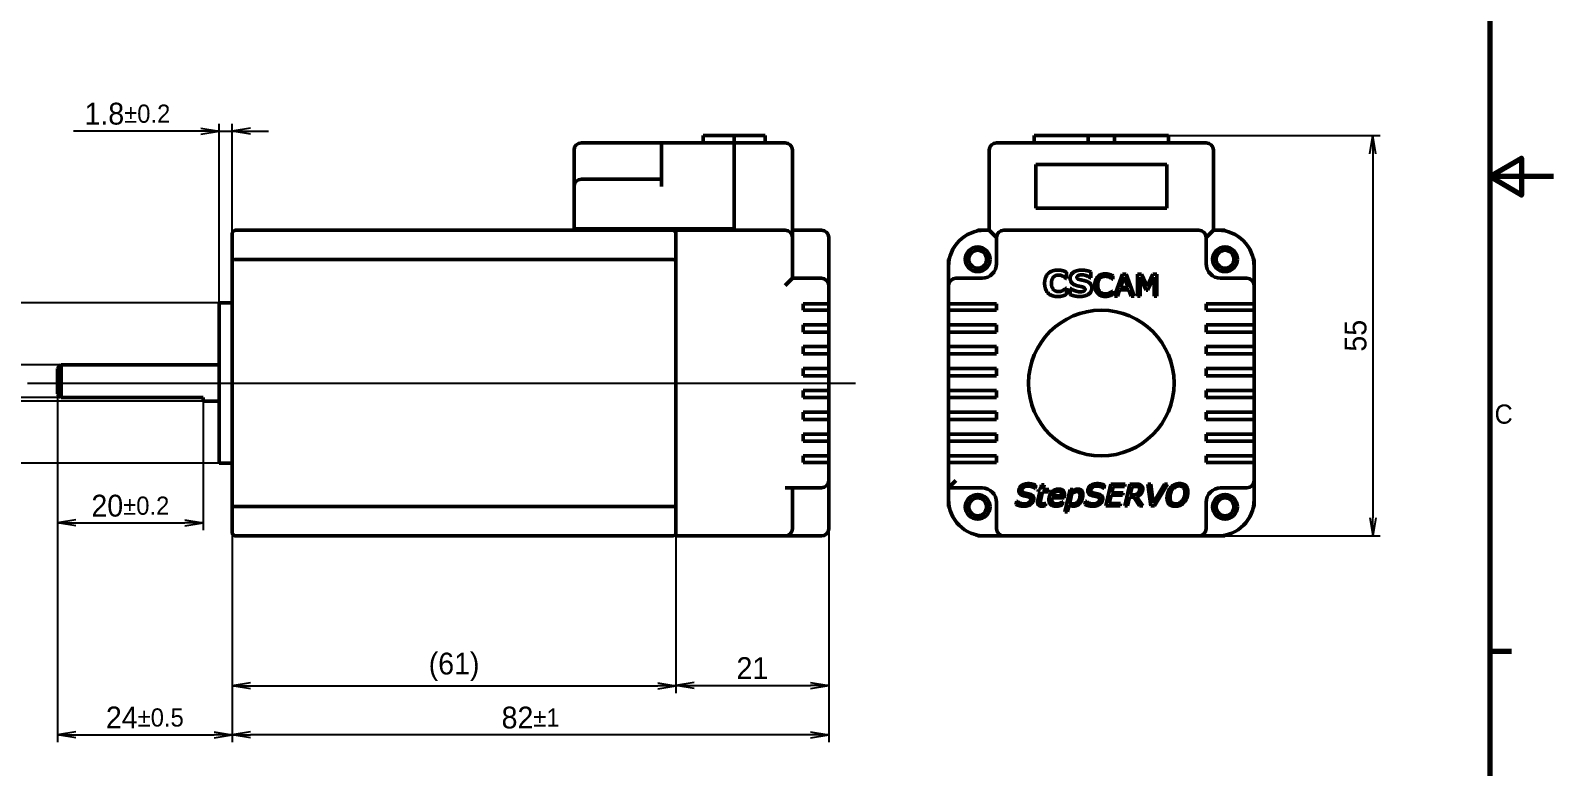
# Model space of a CAD drawing. Header units: millimetres. Extents: x -463 to 492, y -65 to 271.
# Drawn here: x -303.4 to -94, y 59.5 to 160.6 of the extents above; entities that cross this region are included whole.
import ezdxf

# ---------------------------------------------------------------- set-up
doc = ezdxf.new("R2010")
doc.units = ezdxf.units.MM
for name, color, linetype, lineweight in [('경계(ISO)', 7, 'Continuous', 70), ('외형선(ISO)', 7, 'Continuous', 50), ('중심선(ISO)', 7, 'Continuous', 25)]:
    doc.layers.add(name, color=color, linetype=linetype, lineweight=lineweight)
doc.layers.add('치수(ISO)', color=1, linetype='Continuous', lineweight=25, true_color=0xff0000)
doc.styles.add('레이블 문자 (JIS)', font='')
doc.styles.get('레이블 문자 (JIS)').set_extended_font_data('Gulim')
doc.dimstyles.new('복사 대상기본값 (JIS)', dxfattribs={"dimtxt": 3, "dimasz": 2.5, "dimexe": 1, "dimexo": 0, "dimgap": 0.8, "dimtad": 1, "dimdsep": 46, "dimtxsty": '레이블 문자 (JIS)', "dimblk": 'OPEN', "dimcen": 0.09, "dimdle": 10, "dimclrd": 256, "dimclre": 256, "dimclrt": 256, "dimadec": 0, "dimazin": 2, "dimtfac": 0.833333, "dimtmove": 0, "dimatfit": 3, "dimldrblk": 'OPEN', "dimfxl": 1, "dimtolj": 1, "dimtzin": 0, "dimlwd": -1, "dimlwe": -1, "dimarcsym": 0})

# ---------------------------------------------------------------- blocks, each defined once
blk = doc.blocks.new('_Open')
at = {"color": 0, "linetype": 'ByBlock', "lineweight": -2}
for p, q in [((-1, 0.167), (0, 0)), ((-1, -0.167), (0, 0)), ((0, 0), (-1, 0))]:
    blk.add_line(p, q, dxfattribs=at)
blk = doc.blocks.new('*D15')
at = {"layer": 'Defpoints', "color": 0}
for p in [(-299.15, 114.71), (-305.3, 110.21), (-299.15, 110.21)]:
    blk.add_point(p, dxfattribs=at)
at = {"layer": '치수(ISO)', "color": 0}
for p, q in [((-305.3, 117.21), (-305.3, 139.92)), ((-299.15, 114.71), (-306.3, 114.71)), ((-305.3, 114.71), (-305.3, 110.21)), ((-299.15, 110.21), (-306.3, 110.21)), ((-305.3, 107.71), (-305.3, 105.21))]:
    blk.add_line(p, q, dxfattribs=at)
at = {"layer": '치수(ISO)', "color": 0, "linetype": 'ByBlock', "xscale": 2.5, "yscale": 2.5, "zscale": 2.5}
for p, rotation in [((-305.3, 114.71), 270), ((-305.3, 110.21), 90)]:
    blk.add_blockref('_Open', p, dxfattribs=dict(at, rotation=rotation))
at = {"layer": '치수(ISO)', "color": 0, "insert": (-312.14, 132.81), "char_height": 3, "attachment_point": 2, "rotation": 90, "style": '레이블 문자 (JIS)'}
blk.add_mtext('\\A1;4.5{\\H2.500000;\\S 0.0^ -0.1;}', dxfattribs=at)
blk = doc.blocks.new('*D16')
at = {"layer": 'Defpoints', "color": 0}
for p in [(-314.33, 114.71), (-299.15, 114.71), (-279.65, 109.71)]:
    blk.add_point(p, dxfattribs=at)
at = {"layer": '치수(ISO)', "color": 0}
for p, q in [((-314.33, 117.21), (-314.33, 139.76)), ((-299.15, 114.71), (-315.33, 114.71)), ((-314.33, 109.71), (-314.33, 114.71)), ((-279.65, 109.71), (-315.33, 109.71)), ((-314.33, 107.21), (-314.33, 104.71))]:
    blk.add_line(p, q, dxfattribs=at)
at = {"layer": '치수(ISO)', "color": 0, "linetype": 'ByBlock', "xscale": 2.5, "yscale": 2.5, "zscale": 2.5}
for p, rotation in [((-314.33, 114.71), 270), ((-314.33, 109.71), 90)]:
    blk.add_blockref('_Open', p, dxfattribs=dict(at, rotation=rotation))
at = {"layer": '치수(ISO)', "color": 0, "insert": (-321.17, 132.58), "char_height": 3, "attachment_point": 2, "rotation": 90, "style": '레이블 문자 (JIS)'}
blk.add_mtext('\\A1;5{\\H2.500000;\\S 0.000^ -0.012;}', dxfattribs=at)
blk = doc.blocks.new('*D17')
at = {"layer": 'Defpoints', "color": 0}
for p in [(-277.45, 123.21), (-323.13, 101.21), (-277.45, 101.21)]:
    blk.add_point(p, dxfattribs=at)
at = {"layer": '치수(ISO)', "color": 0}
for p, q in [((-277.45, 123.21), (-324.13, 123.21)), ((-323.13, 120.71), (-323.13, 103.71)), ((-277.45, 101.21), (-324.13, 101.21))]:
    blk.add_line(p, q, dxfattribs=at)
at = {"layer": '치수(ISO)', "color": 0, "linetype": 'ByBlock', "xscale": 2.5, "yscale": 2.5, "zscale": 2.5}
for p, rotation in [((-323.13, 123.21), 90), ((-323.13, 101.21), 270)]:
    blk.add_blockref('_Open', p, dxfattribs=dict(at, rotation=rotation))
at = {"layer": '치수(ISO)', "color": 0, "insert": (-330.67, 112.48), "char_height": 3, "attachment_point": 2, "rotation": 90, "style": '레이블 문자 (JIS)'}
blk.add_mtext('\\A1;{\\fAIGDT|b0|i0;\\ln}\\fGulim|b0|i0;22{\\H2.500000;\\S 0.00^ -0.05;}', dxfattribs=at)
blk = doc.blocks.new('*D18')
at = {"layer": 'Defpoints', "color": 0}
for p in [(-299.65, 110.71), (-279.65, 109.71), (-279.65, 93)]:
    blk.add_point(p, dxfattribs=at)
at = {"layer": '치수(ISO)', "color": 0}
for p, q in [((-299.65, 110.71), (-299.65, 92)), ((-279.65, 109.71), (-279.65, 92)), ((-297.15, 93), (-282.15, 93))]:
    blk.add_line(p, q, dxfattribs=at)
at = {"layer": '치수(ISO)', "color": 0, "linetype": 'ByBlock', "xscale": 2.5, "yscale": 2.5, "zscale": 2.5, "rotation": 180}
blk.add_blockref('_Open', (-299.65, 93), dxfattribs=at)
at = {"layer": '치수(ISO)', "color": 0, "linetype": 'ByBlock', "xscale": 2.5, "yscale": 2.5, "zscale": 2.5}
blk.add_blockref('_Open', (-279.65, 93), dxfattribs=at)
at = {"layer": '치수(ISO)', "color": 0, "insert": (-289.65, 96.87), "char_height": 3, "attachment_point": 2, "style": '레이블 문자 (JIS)'}
blk.add_mtext('\\A1;20{\\H2.500000;%%p0.2}', dxfattribs=at)
blk = doc.blocks.new('*D19')
at = {"layer": 'Defpoints', "color": 0}
for p in [(-275.65, 146.82), (-275.65, 132.71), (-277.45, 123.21)]:
    blk.add_point(p, dxfattribs=at)
at = {"layer": '치수(ISO)', "color": 0}
for p, q in [((-279.95, 146.82), (-297.45, 146.82)), ((-277.45, 123.21), (-277.45, 147.82)), ((-277.45, 146.82), (-275.65, 146.82)), ((-275.65, 132.71), (-275.65, 147.82)), ((-273.15, 146.82), (-270.65, 146.82))]:
    blk.add_line(p, q, dxfattribs=at)
at = {"layer": '치수(ISO)', "color": 0, "linetype": 'ByBlock', "xscale": 2.5, "yscale": 2.5, "zscale": 2.5}
blk.add_blockref('_Open', (-277.45, 146.82), dxfattribs=at)
at = {"layer": '치수(ISO)', "color": 0, "linetype": 'ByBlock', "xscale": 2.5, "yscale": 2.5, "zscale": 2.5, "rotation": 180}
blk.add_blockref('_Open', (-275.65, 146.82), dxfattribs=at)
at = {"layer": '치수(ISO)', "color": 0, "insert": (-290.06, 150.71), "char_height": 3, "attachment_point": 2, "style": '레이블 문자 (JIS)'}
blk.add_mtext('\\A1;1.8{\\H2.500000;%%p0.2}', dxfattribs=at)
blk = doc.blocks.new('*D20')
at = {"layer": 'Defpoints', "color": 0}
for p in [(-299.65, 110.71), (-275.65, 91.71), (-275.65, 63.9)]:
    blk.add_point(p, dxfattribs=at)
at = {"layer": '치수(ISO)', "color": 0}
for p, q in [((-299.65, 110.71), (-299.65, 62.9)), ((-275.65, 91.71), (-275.65, 62.9)), ((-297.15, 63.9), (-278.15, 63.9))]:
    blk.add_line(p, q, dxfattribs=at)
at = {"layer": '치수(ISO)', "color": 0, "linetype": 'ByBlock', "xscale": 2.5, "yscale": 2.5, "zscale": 2.5, "rotation": 180}
blk.add_blockref('_Open', (-299.65, 63.9), dxfattribs=at)
at = {"layer": '치수(ISO)', "color": 0, "linetype": 'ByBlock', "xscale": 2.5, "yscale": 2.5, "zscale": 2.5}
blk.add_blockref('_Open', (-275.65, 63.9), dxfattribs=at)
at = {"layer": '치수(ISO)', "color": 0, "insert": (-287.66, 67.78), "char_height": 3, "attachment_point": 2, "style": '레이블 문자 (JIS)'}
blk.add_mtext('\\A1;24{\\H2.500000;%%p0.5}', dxfattribs=at)
blk = doc.blocks.new('*D21')
at = {"layer": 'Defpoints', "color": 0}
for p in [(-193.65, 92.21), (-275.65, 91.71), (-275.65, 63.9)]:
    blk.add_point(p, dxfattribs=at)
at = {"layer": '치수(ISO)', "color": 0}
for p, q in [((-193.65, 92.21), (-193.65, 62.9)), ((-275.65, 91.71), (-275.65, 62.9)), ((-196.15, 63.9), (-273.15, 63.9))]:
    blk.add_line(p, q, dxfattribs=at)
at = {"layer": '치수(ISO)', "color": 0, "linetype": 'ByBlock', "xscale": 2.5, "yscale": 2.5, "zscale": 2.5}
for p, rotation in [((-275.65, 63.9), 180), ((-193.65, 63.9), 360)]:
    blk.add_blockref('_Open', p, dxfattribs=dict(at, rotation=rotation))
at = {"layer": '치수(ISO)', "color": 0, "insert": (-234.63, 67.77), "char_height": 3, "attachment_point": 2, "style": '레이블 문자 (JIS)'}
blk.add_mtext('\\A1;82{\\H2.500000;%%p1}', dxfattribs=at)
blk = doc.blocks.new('*D22')
at = {"layer": 'Defpoints', "color": 0}
for p in [(-146.93, 146.21), (-139.21, 91.21), (-118.87, 91.21)]:
    blk.add_point(p, dxfattribs=at)
at = {"layer": '치수(ISO)', "color": 0}
for p, q in [((-146.93, 146.21), (-117.87, 146.21)), ((-118.87, 143.71), (-118.87, 93.71)), ((-139.21, 91.21), (-117.87, 91.21))]:
    blk.add_line(p, q, dxfattribs=at)
at = {"layer": '치수(ISO)', "color": 0, "linetype": 'ByBlock', "xscale": 2.5, "yscale": 2.5, "zscale": 2.5}
for p, rotation in [((-118.87, 146.21), 90), ((-118.87, 91.21), 270)]:
    blk.add_blockref('_Open', p, dxfattribs=dict(at, rotation=rotation))
at = {"layer": '치수(ISO)', "color": 0, "insert": (-122.74, 118.71), "char_height": 3, "attachment_point": 2, "rotation": 90, "style": '레이블 문자 (JIS)'}
blk.add_mtext('\\A1;55', dxfattribs=at)
blk = doc.blocks.new('*D23')
at = {"layer": 'Defpoints', "color": 0}
for p in [(-275.65, 91.71), (-214.65, 91.21), (-214.65, 70.61)]:
    blk.add_point(p, dxfattribs=at)
at = {"layer": '치수(ISO)', "color": 0}
for p, q in [((-275.65, 91.71), (-275.65, 69.61)), ((-214.65, 91.21), (-214.65, 69.61)), ((-273.15, 70.61), (-217.15, 70.61))]:
    blk.add_line(p, q, dxfattribs=at)
at = {"layer": '치수(ISO)', "color": 0, "linetype": 'ByBlock', "xscale": 2.5, "yscale": 2.5, "zscale": 2.5}
for p, rotation in [((-275.65, 70.61), 180), ((-214.65, 70.61), 360)]:
    blk.add_blockref('_Open', p, dxfattribs=dict(at, rotation=rotation))
at = {"layer": '치수(ISO)', "color": 0, "insert": (-245.15, 75.18), "char_height": 3, "attachment_point": 2, "style": '레이블 문자 (JIS)'}
blk.add_mtext('\\A1;(61)', dxfattribs=at)
blk = doc.blocks.new('*D24')
at = {"layer": 'Defpoints', "color": 0}
for p in [(-214.65, 96.21), (-193.65, 92.21), (-193.65, 70.67)]:
    blk.add_point(p, dxfattribs=at)
at = {"layer": '치수(ISO)', "color": 0}
for p, q in [((-214.65, 96.21), (-214.65, 69.67)), ((-193.65, 92.21), (-193.65, 69.67)), ((-212.15, 70.67), (-196.15, 70.67))]:
    blk.add_line(p, q, dxfattribs=at)
at = {"layer": '치수(ISO)', "color": 0, "linetype": 'ByBlock', "xscale": 2.5, "yscale": 2.5, "zscale": 2.5, "rotation": 180}
blk.add_blockref('_Open', (-214.65, 70.67), dxfattribs=at)
at = {"layer": '치수(ISO)', "color": 0, "linetype": 'ByBlock', "xscale": 2.5, "yscale": 2.5, "zscale": 2.5}
blk.add_blockref('_Open', (-193.65, 70.67), dxfattribs=at)
at = {"layer": '치수(ISO)', "color": 0, "insert": (-204.15, 74.56), "char_height": 3, "attachment_point": 2, "style": '레이블 문자 (JIS)'}
blk.add_mtext('\\A1;21', dxfattribs=at)
blk = doc.blocks.new('경계 Default Border')
at = {"layer": '경계(ISO)'}
blk.add_line((410, 74.25), (413.4, 74.25), dxfattribs=at)
at = {"layer": '경계(ISO)', "flags": 128}
for points in [[(10, 10), (10, 287), (410, 287), (410, 10), (10, 10)], [(420, 148.5), (410, 148.5), (415, 151.39), (415, 145.61), (410, 148.5)]]:
    blk.add_lwpolyline(points, dxfattribs=at)
at = {"layer": '경계(ISO)', "insert": (410.77, 109.8), "char_height": 3, "attachment_point": 7, "style": '레이블 문자 (JIS)'}
blk.add_mtext('C', dxfattribs=at)

msp = doc.modelspace()

# ---------------------------------------------------------------- linework, layer by layer
at = {"layer": '외형선(ISO)', "color": 0}
for p, q in [((-216.654, 145.208), (-227.654, 145.208)), ((-216.654, 144.208), (-216.654, 145.208)), ((-206.654, 145.208), (-216.654, 145.208)), ((-210.904, 146.208), (-206.654, 146.208)), ((-210.904, 146.208), (-210.904, 145.208)), ((-206.654, 146.208), (-206.654, 145.208)), ((-202.404, 146.208), (-206.654, 146.208)), ((-206.654, 145.208), (-206.654, 146.208)), ((-199.654, 145.208), (-206.654, 145.208)), ((-206.654, 144.208), (-206.654, 145.208)), ((-206.654, 145.208), (-206.654, 144.208)), ((-202.404, 145.208), (-202.404, 146.208)), ((-141.777, 145.208), (-170.577, 145.208)), ((-165.427, 146.208), (-165.427, 145.208)), ((-157.98, 146.208), (-165.427, 146.208)), ((-165.427, 145.208), (-165.427, 146.208)), ((-157.98, 145.208), (-157.98, 146.208)), ((-157.98, 146.208), (-154.374, 146.208)), ((-146.927, 146.208), (-154.374, 146.208)), ((-154.374, 146.208), (-154.374, 145.208)), ((-146.927, 145.208), (-146.927, 146.208)), ((-146.927, 145.208), (-146.927, 146.208)), ((-228.654, 144.208), (-228.654, 141.208)), ((-216.654, 144.208), (-216.654, 139.208)), ((-206.654, 144.208), (-206.654, 133.308)), ((-206.654, 144.208), (-206.654, 133.408)), ((-198.654, 132.208), (-198.654, 144.208)), ((-171.577, 144.208), (-171.577, 133.208)), ((-140.777, 133.208), (-140.777, 144.208)), ((-228.654, 141.208), (-228.654, 139.208)), ((-165.177, 136.208), (-165.177, 142.208)), ((-165.177, 142.208), (-147.177, 142.208)), ((-147.177, 142.208), (-147.177, 136.208)), ((-228.654, 139.208), (-228.654, 133.408)), ((-216.654, 140.208), (-227.654, 140.208)), ((-147.177, 136.208), (-165.177, 136.208)), ((-275.654, 129.001), (-275.654, 132.708)), ((-275.154, 133.208), (-215.154, 133.208)), ((-227.654, 133.408), (-228.654, 133.408)), ((-227.654, 133.408), (-227.654, 133.208)), ((-227.654, 133.408), (-206.654, 133.408)), ((-218.654, 133.208), (-218.654, 133.408)), ((-206.654, 133.308), (-214.654, 133.308)), ((-214.654, 133.308), (-214.654, 133.208)), ((-199.654, 133.208), (-214.654, 133.208)), ((-214.654, 128.208), (-214.654, 133.208)), ((-194.654, 133.208), (-198.654, 133.208)), ((-198.654, 132.208), (-198.654, 128.208)), ((-193.654, 128.608), (-193.654, 132.208)), ((-172.177, 133.208), (-173.148, 133.208)), ((-171.577, 133.208), (-172.177, 133.208)), ((-170.577, 132.208), (-171.577, 133.208)), ((-170.577, 132.208), (-170.577, 128.608)), ((-142.777, 133.208), (-169.577, 133.208)), ((-140.777, 133.208), (-141.777, 132.208)), ((-141.777, 128.608), (-141.777, 132.208)), ((-140.177, 133.208), (-140.777, 133.208)), ((-139.207, 133.208), (-140.177, 133.208)), ((-275.654, 95.415), (-275.654, 129.001)), ((-275.154, 129.178), (-215.154, 129.178)), ((-214.654, 96.208), (-214.654, 128.208)), ((-198.654, 126.608), (-198.654, 128.208)), ((-193.654, 125.608), (-193.654, 128.608)), ((-177.177, 129.178), (-177.177, 128.208)), ((-177.177, 128.208), (-177.177, 125.608)), ((-135.177, 128.208), (-135.177, 129.178)), ((-135.177, 125.608), (-135.177, 128.208)), ((-199.654, 125.608), (-198.654, 126.608)), ((-194.654, 126.608), (-198.654, 126.608)), ((-172.577, 126.608), (-176.177, 126.608)), ((-160.954, 126.586), (-161.056, 126.586)), ((-160.954, 127.435), (-160.954, 126.586)), ((-157.628, 126.681), (-157.725, 126.681)), ((-157.628, 127.486), (-157.628, 126.681)), ((-154.596, 126.474), (-154.625, 126.474)), ((-154.596, 126.947), (-154.596, 126.474)), ((-154.383, 124.158), (-153.29, 127.158)), ((-153.033, 126.81), (-153.562, 125.336)), ((-153.29, 127.158), (-152.756, 127.158)), ((-152.507, 125.336), (-153.033, 126.81)), ((-152.756, 127.158), (-151.664, 124.158)), ((-151.209, 124.158), (-151.209, 127.158)), ((-151.209, 127.158), (-150.665, 127.158)), ((-150.009, 124.983), (-150.836, 126.741)), ((-150.836, 126.741), (-150.836, 124.158)), ((-150.665, 127.158), (-149.867, 125.487)), ((-149.867, 125.487), (-149.093, 127.158)), ((-148.938, 126.741), (-149.771, 124.983)), ((-149.093, 127.158), (-148.539, 127.158)), ((-148.938, 124.158), (-148.938, 126.741)), ((-148.539, 127.158), (-148.539, 124.158)), ((-136.177, 126.608), (-139.777, 126.608)), ((-193.654, 123.108), (-193.654, 125.608)), ((-177.177, 125.608), (-177.177, 123.108)), ((-161.048, 125.226), (-160.954, 125.226)), ((-160.954, 125.226), (-160.954, 124.389)), ((-160.479, 124.366), (-160.479, 125.203)), ((-160.479, 125.203), (-160.379, 125.203)), ((-154.625, 124.843), (-154.596, 124.843)), ((-154.596, 124.843), (-154.596, 124.376)), ((-153.978, 124.158), (-154.383, 124.158)), ((-153.687, 124.99), (-153.978, 124.158)), ((-152.382, 124.99), (-153.687, 124.99)), ((-153.562, 125.336), (-152.507, 125.336)), ((-152.088, 124.158), (-152.382, 124.99)), ((-151.664, 124.158), (-152.088, 124.158)), ((-150.836, 124.158), (-151.209, 124.158)), ((-149.771, 124.983), (-150.009, 124.983)), ((-148.539, 124.158), (-148.938, 124.158)), ((-135.177, 123.108), (-135.177, 125.608)), ((-277.454, 101.208), (-277.454, 123.208)), ((-275.654, 123.208), (-277.454, 123.208)), ((-197.154, 122.208), (-197.154, 123.108)), ((-197.154, 123.108), (-194.654, 123.108)), ((-194.654, 122.208), (-197.154, 122.208)), ((-193.654, 123.108), (-194.654, 123.108)), ((-194.654, 122.208), (-193.654, 122.208)), ((-193.654, 123.108), (-193.654, 122.208)), ((-193.654, 120.208), (-193.654, 122.208)), ((-176.177, 123.108), (-177.177, 123.108)), ((-177.177, 122.208), (-177.177, 123.108)), ((-177.177, 122.208), (-176.177, 122.208)), ((-177.177, 122.208), (-177.177, 120.208)), ((-176.177, 123.108), (-170.577, 123.108)), ((-170.577, 122.208), (-176.177, 122.208)), ((-170.577, 123.108), (-170.577, 122.208)), ((-141.777, 122.208), (-141.777, 123.108)), ((-141.777, 123.108), (-136.177, 123.108)), ((-141.777, 122.208), (-136.177, 122.208)), ((-135.177, 123.108), (-136.177, 123.108)), ((-136.177, 122.208), (-135.177, 122.208)), ((-135.177, 123.108), (-135.177, 122.208)), ((-135.177, 120.208), (-135.177, 122.208)), ((-194.654, 120.208), (-197.154, 120.208)), ((-197.154, 119.208), (-197.154, 120.208)), ((-193.654, 120.208), (-194.654, 120.208)), ((-193.654, 120.208), (-193.654, 119.208)), ((-176.177, 120.208), (-177.177, 120.208)), ((-177.177, 119.208), (-177.177, 120.208)), ((-170.577, 120.208), (-176.177, 120.208)), ((-170.577, 120.208), (-170.577, 119.208)), ((-141.777, 120.208), (-136.177, 120.208)), ((-141.777, 119.208), (-141.777, 120.208)), ((-135.177, 120.208), (-136.177, 120.208)), ((-135.177, 120.208), (-135.177, 119.208)), ((-194.654, 119.208), (-197.154, 119.208)), ((-194.654, 119.208), (-193.654, 119.208)), ((-193.654, 117.208), (-193.654, 119.208)), ((-177.177, 119.208), (-177.177, 117.208)), ((-177.177, 119.208), (-176.177, 119.208)), ((-170.577, 119.208), (-176.177, 119.208)), ((-141.777, 119.208), (-136.177, 119.208)), ((-136.177, 119.208), (-135.177, 119.208)), ((-135.177, 117.208), (-135.177, 119.208)), ((-197.154, 116.208), (-197.154, 117.208)), ((-194.654, 117.208), (-197.154, 117.208)), ((-194.654, 116.208), (-197.154, 116.208)), ((-193.654, 117.208), (-194.654, 117.208)), ((-194.654, 116.208), (-193.654, 116.208)), ((-193.654, 117.208), (-193.654, 116.208)), ((-193.654, 114.208), (-193.654, 116.208)), ((-176.177, 117.208), (-177.177, 117.208)), ((-177.177, 116.208), (-177.177, 117.208)), ((-177.177, 116.208), (-177.177, 114.208)), ((-177.177, 116.208), (-176.177, 116.208)), ((-170.577, 117.208), (-176.177, 117.208)), ((-170.577, 116.208), (-176.177, 116.208)), ((-170.577, 117.208), (-170.577, 116.208)), ((-141.777, 117.208), (-136.177, 117.208)), ((-141.777, 116.208), (-141.777, 117.208)), ((-141.777, 116.208), (-136.177, 116.208)), ((-135.177, 117.208), (-136.177, 117.208)), ((-136.177, 116.208), (-135.177, 116.208)), ((-135.177, 117.208), (-135.177, 116.208)), ((-135.177, 114.208), (-135.177, 116.208)), ((-299.654, 114.208), (-299.154, 114.708)), ((-299.654, 110.708), (-299.654, 114.208)), ((-299.154, 110.208), (-299.154, 114.708)), ((-277.454, 114.708), (-299.154, 114.708)), ((-197.154, 113.208), (-197.154, 114.208)), ((-194.654, 114.208), (-197.154, 114.208)), ((-194.654, 113.208), (-197.154, 113.208)), ((-193.654, 114.208), (-194.654, 114.208)), ((-194.654, 113.208), (-193.654, 113.208)), ((-193.654, 114.208), (-193.654, 113.208)), ((-193.654, 111.208), (-193.654, 113.208)), ((-176.177, 114.208), (-177.177, 114.208)), ((-177.177, 113.208), (-177.177, 114.208)), ((-177.177, 113.208), (-177.177, 111.208)), ((-177.177, 113.208), (-176.177, 113.208)), ((-170.577, 114.208), (-176.177, 114.208)), ((-170.577, 113.208), (-176.177, 113.208)), ((-170.577, 114.208), (-170.577, 113.208)), ((-141.777, 114.208), (-136.177, 114.208)), ((-141.777, 113.208), (-141.777, 114.208)), ((-141.777, 113.208), (-136.177, 113.208)), ((-135.177, 114.208), (-136.177, 114.208)), ((-136.177, 113.208), (-135.177, 113.208)), ((-135.177, 114.208), (-135.177, 113.208)), ((-135.177, 111.208), (-135.177, 113.208)), ((-197.154, 110.208), (-197.154, 111.208)), ((-194.654, 111.208), (-197.154, 111.208)), ((-193.654, 111.208), (-194.654, 111.208)), ((-193.654, 111.208), (-193.654, 110.208)), ((-176.177, 111.208), (-177.177, 111.208)), ((-177.177, 110.208), (-177.177, 111.208)), ((-170.577, 111.208), (-176.177, 111.208)), ((-170.577, 111.208), (-170.577, 110.208)), ((-141.777, 111.208), (-136.177, 111.208)), ((-141.777, 110.208), (-141.777, 111.208)), ((-135.177, 111.208), (-136.177, 111.208)), ((-135.177, 111.208), (-135.177, 110.208)), ((-299.654, 110.708), (-299.154, 110.208)), ((-299.154, 110.208), (-279.654, 110.208)), ((-279.654, 109.708), (-279.654, 110.208)), ((-277.454, 109.708), (-279.654, 109.708)), ((-194.654, 110.208), (-197.154, 110.208)), ((-194.654, 110.208), (-193.654, 110.208)), ((-193.654, 108.208), (-193.654, 110.208)), ((-177.177, 110.208), (-177.177, 108.208)), ((-177.177, 110.208), (-176.177, 110.208)), ((-170.577, 110.208), (-176.177, 110.208)), ((-141.777, 110.208), (-136.177, 110.208)), ((-136.177, 110.208), (-135.177, 110.208)), ((-135.177, 108.208), (-135.177, 110.208)), ((-197.154, 107.208), (-197.154, 108.208)), ((-194.654, 108.208), (-197.154, 108.208)), ((-194.654, 107.208), (-197.154, 107.208)), ((-193.654, 108.208), (-194.654, 108.208)), ((-194.654, 107.208), (-193.654, 107.208)), ((-193.654, 108.208), (-193.654, 107.208)), ((-193.654, 105.208), (-193.654, 107.208)), ((-176.177, 108.208), (-177.177, 108.208)), ((-177.177, 107.208), (-177.177, 108.208)), ((-177.177, 107.208), (-177.177, 105.208)), ((-177.177, 107.208), (-176.177, 107.208)), ((-170.577, 108.208), (-176.177, 108.208)), ((-170.577, 107.208), (-176.177, 107.208)), ((-170.577, 108.208), (-170.577, 107.208)), ((-141.777, 108.208), (-136.177, 108.208)), ((-141.777, 107.208), (-141.777, 108.208)), ((-141.777, 107.208), (-136.177, 107.208)), ((-135.177, 108.208), (-136.177, 108.208)), ((-136.177, 107.208), (-135.177, 107.208)), ((-135.177, 108.208), (-135.177, 107.208)), ((-135.177, 105.208), (-135.177, 107.208)), ((-197.154, 104.208), (-197.154, 105.208)), ((-194.654, 105.208), (-197.154, 105.208)), ((-193.654, 105.208), (-194.654, 105.208)), ((-193.654, 105.208), (-193.654, 104.208)), ((-176.177, 105.208), (-177.177, 105.208)), ((-177.177, 104.208), (-177.177, 105.208)), ((-170.577, 105.208), (-176.177, 105.208)), ((-170.577, 105.208), (-170.577, 104.208)), ((-141.777, 105.208), (-136.177, 105.208)), ((-141.777, 104.208), (-141.777, 105.208)), ((-135.177, 105.208), (-136.177, 105.208)), ((-135.177, 105.208), (-135.177, 104.208)), ((-194.654, 104.208), (-197.154, 104.208)), ((-194.654, 104.208), (-193.654, 104.208)), ((-193.654, 102.208), (-193.654, 104.208)), ((-177.177, 104.208), (-177.177, 102.208)), ((-177.177, 104.208), (-176.177, 104.208)), ((-170.577, 104.208), (-176.177, 104.208)), ((-141.777, 104.208), (-136.177, 104.208)), ((-136.177, 104.208), (-135.177, 104.208)), ((-135.177, 102.208), (-135.177, 104.208)), ((-275.654, 101.208), (-277.454, 101.208)), ((-197.154, 101.308), (-197.154, 102.208)), ((-194.654, 102.208), (-197.154, 102.208)), ((-194.654, 101.308), (-197.154, 101.308)), ((-193.654, 102.208), (-194.654, 102.208)), ((-194.654, 101.308), (-193.654, 101.308)), ((-193.654, 102.208), (-193.654, 101.308)), ((-193.654, 98.808), (-193.654, 101.308)), ((-176.177, 102.208), (-177.177, 102.208)), ((-177.177, 101.308), (-177.177, 102.208)), ((-177.177, 101.308), (-177.177, 97.808)), ((-177.177, 101.308), (-176.177, 101.308)), ((-170.577, 102.208), (-176.177, 102.208)), ((-170.577, 101.308), (-176.177, 101.308)), ((-170.577, 102.208), (-170.577, 101.308)), ((-141.777, 102.208), (-136.177, 102.208)), ((-141.777, 101.308), (-141.777, 102.208)), ((-136.177, 101.308), (-141.777, 101.308)), ((-135.177, 102.208), (-136.177, 102.208)), ((-136.177, 101.308), (-135.177, 101.308)), ((-135.177, 102.208), (-135.177, 101.308)), ((-135.177, 98.808), (-135.177, 101.308)), ((-193.654, 95.808), (-193.654, 98.808)), ((-177.177, 97.808), (-176.177, 98.808)), ((-135.177, 96.208), (-135.177, 98.808)), ((-199.654, 97.808), (-194.654, 97.808)), ((-198.654, 96.208), (-198.654, 97.808)), ((-177.177, 97.808), (-177.177, 96.208)), ((-177.177, 97.808), (-172.577, 97.808)), ((-165.294, 97.746), (-165.323, 97.746)), ((-165.203, 98.174), (-165.294, 97.746)), ((-164.904, 96.075), (-164.625, 97.285)), ((-164.88, 97.285), (-164.811, 97.591)), ((-164.625, 97.285), (-164.88, 97.285)), ((-164.811, 97.591), (-164.554, 97.591)), ((-164.554, 97.591), (-164.405, 98.238)), ((-164.246, 97.285), (-164.488, 96.247)), ((-164.405, 98.238), (-164.025, 98.238)), ((-163.462, 97.285), (-164.246, 97.285)), ((-164.025, 98.238), (-164.175, 97.591)), ((-164.175, 97.591), (-163.393, 97.591)), ((-163.393, 97.591), (-163.462, 97.285)), ((-161.317, 96.433), (-162.977, 96.433)), ((-162.923, 96.712), (-161.633, 96.712)), ((-161.189, 94.511), (-160.477, 97.591)), ((-160.227, 97.038), (-160.521, 95.762)), ((-160.477, 97.591), (-160.099, 97.591)), ((-160.099, 97.591), (-160.153, 97.356)), ((-155.816, 97.746), (-155.846, 97.746)), ((-155.726, 98.174), (-155.816, 97.746)), ((-155.576, 95.341), (-154.883, 98.341)), ((-154.837, 96.815), (-155.099, 95.679)), ((-154.883, 98.341), (-152.909, 98.341)), ((-153.259, 96.815), (-154.837, 96.815)), ((-154.562, 98.003), (-154.758, 97.153)), ((-154.758, 97.153), (-153.181, 97.153)), ((-152.988, 98.003), (-154.562, 98.003)), ((-153.181, 97.153), (-153.259, 96.815)), ((-152.909, 98.341), (-152.988, 98.003)), ((-152.968, 95.341), (-152.275, 98.341)), ((-152.287, 96.541), (-152.564, 95.341)), ((-151.717, 96.541), (-152.287, 96.541)), ((-152.275, 98.341), (-151.459, 98.341)), ((-151.949, 98.013), (-152.214, 96.859)), ((-152.214, 96.859), (-151.793, 96.859)), ((-151.499, 98.013), (-151.949, 98.013)), ((-150.928, 95.341), (-151.717, 96.541)), ((-151.325, 96.636), (-150.46, 95.341)), ((-149.393, 95.341), (-149.792, 98.341)), ((-149.792, 98.341), (-149.378, 98.341)), ((-149.378, 98.341), (-149.045, 95.703)), ((-149.045, 95.703), (-147.497, 98.341)), ((-147.076, 98.341), (-148.861, 95.341)), ((-147.497, 98.341), (-147.076, 98.341)), ((-139.777, 97.808), (-136.177, 97.808)), ((-275.654, 95.415), (-275.654, 91.708)), ((-275.154, 95.237), (-217.154, 95.237)), ((-217.154, 95.237), (-215.154, 95.237)), ((-214.654, 91.208), (-214.654, 96.208)), ((-198.654, 96.208), (-198.654, 92.208)), ((-193.654, 92.208), (-193.654, 95.808)), ((-177.177, 96.208), (-177.177, 95.237)), ((-170.577, 95.808), (-170.577, 92.208)), ((-167.912, 95.537), (-167.814, 95.995)), ((-167.814, 95.995), (-167.787, 95.995)), ((-163.817, 95.686), (-163.888, 95.36)), ((-163.837, 95.686), (-163.817, 95.686)), ((-161.459, 95.887), (-161.542, 95.478)), ((-161.481, 95.887), (-161.459, 95.887)), ((-160.81, 94.511), (-161.189, 94.511)), ((-160.592, 95.458), (-160.81, 94.511)), ((-158.434, 95.537), (-158.336, 95.995)), ((-158.336, 95.995), (-158.309, 95.995)), ((-153.6, 95.341), (-155.576, 95.341)), ((-155.099, 95.679), (-153.522, 95.679)), ((-153.522, 95.679), (-153.6, 95.341)), ((-152.564, 95.341), (-152.968, 95.341)), ((-150.46, 95.341), (-150.928, 95.341)), ((-148.861, 95.341), (-149.393, 95.341)), ((-141.777, 92.208), (-141.777, 95.808)), ((-135.177, 95.237), (-135.177, 96.208)), ((-275.154, 91.208), (-217.154, 91.208)), ((-217.154, 91.208), (-215.154, 91.208)), ((-214.654, 91.208), (-199.654, 91.208)), ((-199.654, 91.208), (-194.654, 91.208)), ((-173.148, 91.208), (-172.177, 91.208)), ((-172.177, 91.208), (-169.577, 91.208)), ((-169.577, 91.208), (-142.777, 91.208)), ((-142.777, 91.208), (-140.177, 91.208)), ((-140.177, 91.208), (-139.207, 91.208))]:
    msp.add_line(p, q, dxfattribs=at)
for centre, radius in [((-173.177, 129.208), 1.7), ((-173.177, 129.208), 1.23), ((-139.177, 129.208), 1.7), ((-139.177, 129.208), 1.23), ((-156.177, 112.208), 10), ((-173.177, 95.208), 1.7), ((-173.177, 95.208), 1.23), ((-139.177, 95.208), 1.7), ((-139.177, 95.208), 1.23)]:
    msp.add_circle(centre, radius, dxfattribs=at)
for centre, radius, start, end in [((-227.654, 144.208), 1, 90, 180), ((-199.654, 144.208), 1, 0, 90), ((-170.577, 144.208), 1, 90, 180), ((-141.777, 144.208), 1, 0, 90), ((-227.654, 139.208), 1, 90, 180), ((-199.654, 132.208), 1, 0, 90), ((-194.654, 132.208), 1, 0, 90), ((-172.177, 128.208), 5, 90, 180), ((-156.177, 112.208), 27, 128.94244, 129.37652), ((-169.577, 132.208), 1, 90, 180), ((-142.777, 132.208), 1, 0, 90), ((-140.177, 128.208), 5, 0, 90), ((-156.177, 112.208), 27, 50.62348, 51.05756), ((-156.177, 112.208), 27, 140.62348, 141.05756), ((-172.577, 128.608), 2, 270, 0), ((-139.777, 128.608), 2, 180, 270), ((-156.177, 112.208), 27, 38.94244, 39.37652), ((-194.654, 125.608), 1, 0, 90), ((-176.177, 125.608), 1, 90, 180), ((-136.177, 125.608), 1, 0, 90), ((-194.654, 98.808), 1, 270, 0), ((-136.177, 98.808), 1, 270, 0), ((-172.577, 95.808), 2, 0, 90), ((-139.777, 95.808), 2, 90, 180), ((-172.177, 96.208), 5, 180, 270), ((-156.177, 112.208), 27, 218.94244, 219.37652), ((-140.177, 96.208), 5, 270, 0), ((-156.177, 112.208), 27, 320.62348, 321.05756), ((-199.654, 92.208), 1, 270, 0), ((-194.654, 92.208), 1, 270, 0), ((-169.577, 92.208), 1, 180, 270), ((-142.777, 92.208), 1, 270, 0), ((-156.177, 112.208), 27, 230.62348, 231.05756), ((-156.177, 112.208), 27, 308.94244, 309.37652)]:
    msp.add_arc(centre, radius, start, end, dxfattribs=at)
for points, knots in [([(-275.654, 132.708), (-275.654, 132.709), (-275.654, 132.71), (-275.654, 132.747), (-275.65, 132.783), (-275.633, 132.854), (-275.622, 132.889), (-275.578, 132.98), (-275.54, 133.033), (-275.446, 133.119), (-275.392, 133.152), (-275.276, 133.196), (-275.216, 133.208), (-275.154, 133.208)], [-0.162170741, -0.162170741, -0.162170741, -0.162170741, -0.161834854, -0.161834854, -0.150253463, -0.150253463, -0.138734264, -0.138734264, -0.118504597, -0.118504597, -0.09943605, -0.09943605, -0.080917427, -0.080917427, -0.080917427, -0.080917427]), ([(-214.654, 132.708), (-214.654, 132.709), (-214.654, 132.71), (-214.654, 132.747), (-214.659, 132.783), (-214.675, 132.854), (-214.687, 132.889), (-214.73, 132.98), (-214.768, 133.033), (-214.862, 133.119), (-214.916, 133.152), (-215.032, 133.196), (-215.092, 133.208), (-215.154, 133.208)], [-0.000335886, -0.000335886, -0.000335886, -0.000335886, 0, 0, 0.011581385, 0.011581385, 0.023100577, 0.023100577, 0.043330232, 0.043330232, 0.062398768, 0.062398768, 0.080917381, 0.080917381, 0.080917381, 0.080917381]), ([(-173.116, 133.119), (-173.124, 133.141), (-173.131, 133.16), (-173.144, 133.196), (-173.148, 133.208), (-173.148, 133.208)], [0.05023542, 0.05023542, 0.05023542, 0.05023542, 0.062398768, 0.062398768, 0.080917381, 0.080917381, 0.080917381, 0.080917381]), ([(-139.238, 133.119), (-139.23, 133.141), (-139.224, 133.16), (-139.211, 133.196), (-139.207, 133.208), (-139.207, 133.208)], [-0.030618484, -0.030618484, -0.030618484, -0.030618484, -0.018480301, -0.018480301, 0, 0, 0, 0]), ([(-275.654, 129.001), (-275.654, 129.001), (-275.654, 129.001), (-275.654, 129.015), (-275.65, 129.028), (-275.633, 129.053), (-275.622, 129.065), (-275.578, 129.098), (-275.54, 129.116), (-275.446, 129.147), (-275.392, 129.158), (-275.276, 129.174), (-275.216, 129.178), (-275.154, 129.178)], [-0.000335887, -0.000335887, -0.000335887, -0.000335887, 0, 0, 0.011581387, 0.011581387, 0.023100583, 0.023100583, 0.043330243, 0.043330243, 0.062398785, 0.062398785, 0.080917402, 0.080917402, 0.080917402, 0.080917402]), ([(-214.654, 129.001), (-214.654, 129.001), (-214.654, 129.001), (-214.654, 129.015), (-214.659, 129.028), (-214.675, 129.053), (-214.687, 129.065), (-214.73, 129.098), (-214.768, 129.116), (-214.862, 129.147), (-214.916, 129.158), (-215.032, 129.174), (-215.092, 129.178), (-215.154, 129.178)], [-0.081085167, -0.081085167, -0.081085167, -0.081085167, -0.080749975, -0.080749975, -0.069192551, -0.069192551, -0.05769719, -0.05769719, -0.037509387, -0.037509387, -0.018480301, -0.018480301, 0, 0, 0, 0]), ([(-177.088, 129.147), (-177.111, 129.155), (-177.129, 129.161), (-177.166, 129.174), (-177.177, 129.178), (-177.177, 129.178)], [-0.030618484, -0.030618484, -0.030618484, -0.030618484, -0.018480301, -0.018480301, 0, 0, 0, 0]), ([(-135.266, 129.147), (-135.244, 129.155), (-135.225, 129.161), (-135.189, 129.174), (-135.177, 129.178), (-135.177, 129.178)], [0.05023542, 0.05023542, 0.05023542, 0.05023542, 0.062398768, 0.062398768, 0.080917381, 0.080917381, 0.080917381, 0.080917381]), ([(-275.654, 95.415), (-275.654, 95.414), (-275.654, 95.414), (-275.654, 95.401), (-275.65, 95.388), (-275.633, 95.362), (-275.622, 95.35), (-275.578, 95.318), (-275.54, 95.299), (-275.446, 95.269), (-275.392, 95.257), (-275.276, 95.241), (-275.216, 95.237), (-275.154, 95.237)], [-0.162170108, -0.162170108, -0.162170108, -0.162170108, -0.161834223, -0.161834223, -0.150252876, -0.150252876, -0.138733722, -0.138733722, -0.118504136, -0.118504136, -0.099435664, -0.099435664, -0.080917113, -0.080917113, -0.080917113, -0.080917113]), ([(-214.654, 95.415), (-214.654, 95.414), (-214.654, 95.414), (-214.654, 95.401), (-214.659, 95.388), (-214.675, 95.362), (-214.687, 95.35), (-214.73, 95.318), (-214.768, 95.299), (-214.862, 95.269), (-214.916, 95.257), (-215.032, 95.241), (-215.092, 95.237), (-215.154, 95.237)], [-0.000335886, -0.000335886, -0.000335886, -0.000335886, 0, 0, 0.011581385, 0.011581385, 0.023100577, 0.023100577, 0.043330232, 0.043330232, 0.062398768, 0.062398768, 0.080917381, 0.080917381, 0.080917381, 0.080917381]), ([(-177.088, 95.269), (-177.111, 95.261), (-177.129, 95.254), (-177.166, 95.241), (-177.177, 95.237), (-177.177, 95.237)], [0.05023542, 0.05023542, 0.05023542, 0.05023542, 0.062398768, 0.062398768, 0.080917381, 0.080917381, 0.080917381, 0.080917381]), ([(-135.266, 95.269), (-135.244, 95.261), (-135.225, 95.254), (-135.189, 95.241), (-135.177, 95.237), (-135.177, 95.237)], [-0.030618484, -0.030618484, -0.030618484, -0.030618484, -0.018480301, -0.018480301, 0, 0, 0, 0]), ([(-275.654, 91.708), (-275.654, 91.707), (-275.654, 91.706), (-275.654, 91.668), (-275.65, 91.632), (-275.633, 91.561), (-275.622, 91.526), (-275.578, 91.435), (-275.54, 91.383), (-275.446, 91.297), (-275.392, 91.264), (-275.276, 91.219), (-275.216, 91.208), (-275.154, 91.208)], [-0.000335886, -0.000335886, -0.000335886, -0.000335886, 0, 0, 0.011581378, 0.011581378, 0.023100563, 0.023100563, 0.043330204, 0.043330204, 0.062398728, 0.062398728, 0.080917329, 0.080917329, 0.080917329, 0.080917329]), ([(-214.654, 91.708), (-214.654, 91.707), (-214.654, 91.706), (-214.654, 91.668), (-214.659, 91.632), (-214.675, 91.561), (-214.687, 91.526), (-214.73, 91.435), (-214.768, 91.383), (-214.862, 91.297), (-214.916, 91.264), (-215.032, 91.219), (-215.092, 91.208), (-215.154, 91.208)], [-0.081085167, -0.081085167, -0.081085167, -0.081085167, -0.080749975, -0.080749975, -0.069192551, -0.069192551, -0.05769719, -0.05769719, -0.037509387, -0.037509387, -0.018480301, -0.018480301, 0, 0, 0, 0]), ([(-173.116, 91.297), (-173.124, 91.274), (-173.131, 91.255), (-173.144, 91.219), (-173.148, 91.208), (-173.148, 91.208)], [-0.030618484, -0.030618484, -0.030618484, -0.030618484, -0.018480301, -0.018480301, 0, 0, 0, 0]), ([(-139.238, 91.297), (-139.23, 91.274), (-139.224, 91.255), (-139.211, 91.219), (-139.207, 91.208), (-139.207, 91.208)], [0.05023542, 0.05023542, 0.05023542, 0.05023542, 0.062398768, 0.062398768, 0.080917381, 0.080917381, 0.080917381, 0.080917381])]:
    msp.add_open_spline(points, degree=3, knots=knots, dxfattribs=at)
for points in [[(-163.491, 127.241), (-163.262, 127.472), (-162.588, 127.726), (-162.188, 127.726)], [(-162.188, 127.726), (-161.968, 127.726), (-161.614, 127.678), (-161.462, 127.638)], [(-160.459, 126.615), (-160.459, 127.103), (-159.582, 127.721), (-158.894, 127.721)], [(-158.894, 127.721), (-158.548, 127.721), (-157.874, 127.586), (-157.628, 127.486)], [(-163.976, 125.903), (-163.976, 126.321), (-163.728, 126.998), (-163.491, 127.241)], [(-163.479, 124.546), (-163.716, 124.775), (-163.976, 125.458), (-163.976, 125.903)], [(-162.728, 126.792), (-162.868, 126.658), (-163.039, 126.215), (-163.039, 125.901)], [(-163.039, 125.901), (-163.039, 125.572), (-162.854, 125.132), (-162.714, 125.006)], [(-162.051, 127.049), (-162.239, 127.049), (-162.585, 126.929), (-162.728, 126.792)], [(-161.448, 126.872), (-161.579, 126.946), (-161.879, 127.049), (-162.051, 127.049)], [(-161.462, 127.638), (-161.305, 127.592), (-161.051, 127.481), (-160.954, 127.435)], [(-161.056, 126.586), (-161.122, 126.643), (-161.322, 126.798), (-161.448, 126.872)], [(-159.631, 125.615), (-160.071, 125.758), (-160.459, 126.249), (-160.459, 126.615)], [(-159.308, 127.003), (-159.399, 126.969), (-159.531, 126.826), (-159.531, 126.735)], [(-159.531, 126.735), (-159.531, 126.595), (-159.319, 126.446), (-159.025, 126.386)], [(-158.868, 127.078), (-158.982, 127.078), (-159.205, 127.046), (-159.308, 127.003)], [(-159.025, 126.386), (-158.834, 126.346), (-158.476, 126.272), (-158.274, 126.206)], [(-157.725, 126.681), (-157.936, 126.849), (-158.548, 127.078), (-158.868, 127.078)], [(-158.274, 126.206), (-157.871, 126.072), (-157.488, 125.621), (-157.488, 125.258)], [(-157.084, 125.654), (-157.084, 126.026), (-156.873, 126.609), (-156.677, 126.81)], [(-156.672, 124.483), (-156.866, 124.674), (-157.084, 125.265), (-157.084, 125.654)], [(-156.677, 126.81), (-156.486, 127.006), (-155.943, 127.212), (-155.612, 127.212)], [(-156.376, 126.57), (-156.516, 126.418), (-156.67, 125.958), (-156.67, 125.654)], [(-156.67, 125.654), (-156.67, 125.338), (-156.498, 124.885), (-156.364, 124.741)], [(-155.639, 126.871), (-155.867, 126.871), (-156.231, 126.724), (-156.376, 126.57)], [(-154.625, 126.474), (-154.875, 126.683), (-155.362, 126.871), (-155.639, 126.871)], [(-155.612, 127.212), (-155.372, 127.212), (-154.889, 127.094), (-154.596, 126.947)], [(-162.191, 124.089), (-162.582, 124.089), (-163.242, 124.321), (-163.479, 124.546)], [(-162.714, 125.006), (-162.571, 124.878), (-162.216, 124.766), (-162.045, 124.766)], [(-161.456, 124.189), (-161.628, 124.141), (-161.928, 124.089), (-162.191, 124.089)], [(-162.045, 124.766), (-161.882, 124.766), (-161.559, 124.863), (-161.422, 124.949)], [(-160.954, 124.389), (-161.085, 124.332), (-161.325, 124.229), (-161.456, 124.189)], [(-161.422, 124.949), (-161.308, 125.015), (-161.111, 125.169), (-161.048, 125.226)], [(-159.116, 124.095), (-159.551, 124.095), (-160.196, 124.246), (-160.479, 124.366)], [(-160.379, 125.203), (-160.102, 124.981), (-159.408, 124.741), (-159.088, 124.741)], [(-158.799, 125.423), (-158.996, 125.469), (-159.436, 125.552), (-159.631, 125.615)], [(-157.488, 125.258), (-157.488, 124.741), (-158.365, 124.095), (-159.116, 124.095)], [(-159.088, 124.741), (-159.005, 124.741), (-158.739, 124.769), (-158.654, 124.801)], [(-158.416, 125.095), (-158.416, 125.212), (-158.611, 125.378), (-158.799, 125.423)], [(-158.654, 124.801), (-158.551, 124.843), (-158.416, 124.972), (-158.416, 125.095)], [(-155.614, 124.104), (-155.943, 124.104), (-156.476, 124.287), (-156.672, 124.483)], [(-156.364, 124.741), (-156.222, 124.591), (-155.845, 124.449), (-155.636, 124.449)], [(-155.636, 124.449), (-155.347, 124.449), (-154.843, 124.647), (-154.625, 124.843)], [(-155.031, 124.197), (-155.154, 124.158), (-155.443, 124.104), (-155.614, 124.104)], [(-154.596, 124.376), (-154.706, 124.327), (-154.885, 124.243), (-155.031, 124.197)], [(-146.684, 97.809), (-146.464, 98.079), (-145.807, 98.404), (-145.418, 98.404)], [(-145.418, 98.404), (-144.884, 98.404), (-144.274, 97.822), (-144.274, 97.28)], [(-167.52, 97.395), (-167.52, 97.824), (-166.793, 98.395), (-166.217, 98.395)], [(-166.856, 96.729), (-167.172, 96.8), (-167.52, 97.141), (-167.52, 97.395)], [(-166.288, 98.066), (-166.653, 98.066), (-167.091, 97.743), (-167.091, 97.496)], [(-167.091, 97.496), (-167.091, 97.364), (-166.935, 97.163), (-166.731, 97.111)], [(-166.202, 96.587), (-166.332, 96.624), (-166.695, 96.69), (-166.856, 96.729)], [(-166.731, 97.111), (-166.604, 97.082), (-166.175, 96.994), (-166.031, 96.957)], [(-165.323, 97.746), (-165.465, 97.878), (-165.994, 98.066), (-166.288, 98.066)], [(-166.217, 98.395), (-165.901, 98.395), (-165.389, 98.265), (-165.203, 98.174)], [(-165.882, 96.22), (-165.882, 96.36), (-166.046, 96.543), (-166.202, 96.587)], [(-166.031, 96.957), (-165.744, 96.879), (-165.448, 96.568), (-165.448, 96.333)], [(-165.448, 96.333), (-165.448, 96.134), (-165.642, 95.745), (-165.815, 95.605)], [(-163.391, 96.151), (-163.391, 96.771), (-162.61, 97.655), (-162.032, 97.655)], [(-162.977, 96.433), (-162.989, 96.374), (-162.999, 96.262), (-162.999, 96.213)], [(-162.113, 97.356), (-162.399, 97.356), (-162.842, 97.001), (-162.923, 96.712)], [(-161.615, 96.898), (-161.615, 97.114), (-161.851, 97.356), (-162.113, 97.356)], [(-162.032, 97.655), (-161.65, 97.655), (-161.243, 97.273), (-161.243, 96.93)], [(-161.633, 96.712), (-161.623, 96.771), (-161.615, 96.852), (-161.615, 96.898)], [(-161.243, 96.93), (-161.243, 96.869), (-161.277, 96.607), (-161.317, 96.433)], [(-159.546, 97.307), (-159.713, 97.307), (-160.073, 97.143), (-160.227, 97.038)], [(-160.153, 97.356), (-159.967, 97.486), (-159.602, 97.655), (-159.384, 97.655)], [(-159.108, 96.808), (-159.108, 97.048), (-159.316, 97.307), (-159.546, 97.307)], [(-159.384, 97.655), (-159.056, 97.655), (-158.711, 97.249), (-158.711, 96.881)], [(-159.335, 95.985), (-159.22, 96.154), (-159.108, 96.57), (-159.108, 96.808)], [(-158.711, 96.881), (-158.711, 96.546), (-158.919, 95.958), (-159.091, 95.752)], [(-158.042, 97.395), (-158.042, 97.824), (-157.315, 98.395), (-156.739, 98.395)], [(-157.379, 96.729), (-157.695, 96.8), (-158.042, 97.141), (-158.042, 97.395)], [(-156.811, 98.066), (-157.175, 98.066), (-157.614, 97.743), (-157.614, 97.496)], [(-157.614, 97.496), (-157.614, 97.364), (-157.457, 97.163), (-157.254, 97.111)], [(-156.725, 96.587), (-156.855, 96.624), (-157.217, 96.69), (-157.379, 96.729)], [(-157.254, 97.111), (-157.126, 97.082), (-156.698, 96.994), (-156.553, 96.957)], [(-155.846, 97.746), (-155.988, 97.878), (-156.517, 98.066), (-156.811, 98.066)], [(-156.739, 98.395), (-156.424, 98.395), (-155.912, 98.265), (-155.726, 98.174)], [(-156.404, 96.22), (-156.404, 96.36), (-156.568, 96.543), (-156.725, 96.587)], [(-156.553, 96.957), (-156.267, 96.879), (-155.971, 96.568), (-155.971, 96.333)], [(-155.971, 96.333), (-155.971, 96.134), (-156.164, 95.745), (-156.338, 95.605)], [(-151.793, 96.859), (-151.597, 96.859), (-151.305, 96.933), (-151.188, 97.021)], [(-151.038, 97.902), (-151.117, 97.964), (-151.337, 98.013), (-151.499, 98.013)], [(-151.459, 98.341), (-151.185, 98.341), (-150.842, 98.27), (-150.717, 98.177)], [(-150.475, 97.687), (-150.475, 97.312), (-150.943, 96.746), (-151.325, 96.636)], [(-151.188, 97.021), (-151.055, 97.124), (-150.908, 97.425), (-150.908, 97.596)], [(-150.908, 97.596), (-150.908, 97.704), (-150.972, 97.851), (-151.038, 97.902)], [(-150.717, 98.177), (-150.605, 98.096), (-150.475, 97.861), (-150.475, 97.687)], [(-147.154, 96.404), (-147.154, 96.815), (-146.912, 97.53), (-146.684, 97.809)], [(-146.013, 95.277), (-146.549, 95.277), (-147.154, 95.865), (-147.154, 96.404)], [(-146.397, 97.586), (-146.559, 97.364), (-146.733, 96.778), (-146.733, 96.467)], [(-146.733, 96.467), (-146.733, 96.051), (-146.319, 95.605), (-145.947, 95.605)], [(-145.479, 98.076), (-145.768, 98.076), (-146.231, 97.812), (-146.397, 97.586)], [(-144.695, 97.224), (-144.695, 97.635), (-145.109, 98.076), (-145.479, 98.076)], [(-145.038, 96.085), (-144.869, 96.315), (-144.695, 96.881), (-144.695, 97.224)], [(-144.274, 97.28), (-144.274, 96.889), (-144.509, 96.161), (-144.735, 95.887)], [(-166.837, 95.287), (-167.131, 95.287), (-167.657, 95.409), (-167.912, 95.537)], [(-167.787, 95.995), (-167.593, 95.811), (-167.03, 95.615), (-166.768, 95.615)], [(-165.815, 95.605), (-166.002, 95.456), (-166.499, 95.287), (-166.837, 95.287)], [(-166.768, 95.615), (-166.339, 95.615), (-165.882, 95.955), (-165.882, 96.22)], [(-164.939, 95.804), (-164.939, 95.87), (-164.922, 95.995), (-164.904, 96.075)], [(-164.356, 95.297), (-164.635, 95.297), (-164.939, 95.542), (-164.939, 95.804)], [(-164.488, 96.247), (-164.508, 96.169), (-164.539, 95.963), (-164.539, 95.904)], [(-164.539, 95.904), (-164.539, 95.757), (-164.39, 95.613), (-164.189, 95.613)], [(-163.888, 95.36), (-164.001, 95.333), (-164.258, 95.297), (-164.356, 95.297)], [(-164.189, 95.613), (-164.106, 95.613), (-163.878, 95.669), (-163.837, 95.686)], [(-162.392, 95.289), (-162.859, 95.289), (-163.391, 95.728), (-163.391, 96.151)], [(-162.999, 96.213), (-162.999, 95.929), (-162.651, 95.605), (-162.333, 95.605)], [(-161.929, 95.351), (-162.054, 95.321), (-162.247, 95.289), (-162.392, 95.289)], [(-162.333, 95.605), (-162.11, 95.605), (-161.64, 95.779), (-161.481, 95.887)], [(-161.542, 95.478), (-161.642, 95.441), (-161.804, 95.382), (-161.929, 95.351)], [(-159.982, 95.297), (-160.163, 95.297), (-160.467, 95.38), (-160.592, 95.458)], [(-160.521, 95.762), (-160.391, 95.691), (-160.153, 95.622), (-159.984, 95.622)], [(-159.984, 95.622), (-159.776, 95.622), (-159.443, 95.823), (-159.335, 95.985)], [(-159.091, 95.752), (-159.262, 95.542), (-159.722, 95.297), (-159.982, 95.297)], [(-157.359, 95.287), (-157.653, 95.287), (-158.179, 95.409), (-158.434, 95.537)], [(-158.309, 95.995), (-158.116, 95.811), (-157.553, 95.615), (-157.291, 95.615)], [(-156.338, 95.605), (-156.524, 95.456), (-157.021, 95.287), (-157.359, 95.287)], [(-157.291, 95.615), (-156.862, 95.615), (-156.404, 95.955), (-156.404, 96.22)], [(-144.735, 95.887), (-144.962, 95.603), (-145.609, 95.277), (-146.013, 95.277)], [(-145.947, 95.605), (-145.663, 95.605), (-145.197, 95.867), (-145.038, 96.085)]]:
    msp.add_open_spline(points, degree=2, dxfattribs=at)
at = {"layer": '중심선(ISO)', "color": 0, "linetype": 'Continuous'}
msp.add_line((-303.772, 112.208), (-189.991, 112.208), dxfattribs=at)

# ---------------------------------------------------------------- block references
at = {"color": 0, "xscale": 0.8778375, "yscale": 0.8778375, "zscale": 0.8778375}
msp.add_blockref('경계 Default Border', (-462.709, 10.203), dxfattribs=at)

# ---------------------------------------------------------------- dimensions: what is measured, and where the dimension line sits
at = {"layer": '치수(ISO)', "color": 0}
for base, p1, p2, angle, override, picture, middle in [((-275.654, 146.824), (-277.454, 123.208), (-275.654, 132.708), 180, {"dimgap": 0.8, "dimdec": 2, "dimclrd": 0, "dimclre": 0, "dimclrt": 0, "dimtol": 1, "dimlim": 0, "dimtp": 0.2, "dimtm": 0.2, "dimtdec": 1, "dimtofl": 1, "dimatfit": 1}, '*D19', (-290.059, 146.824)), ((-314.328, 114.708), (-279.654, 109.708), (-299.154, 114.708), 90, {"dimgap": 0.8, "dimdec": 2, "dimclrd": 0, "dimclre": 0, "dimclrt": 0, "dimtol": 1, "dimlim": 0, "dimtp": 0, "dimtm": 0.012, "dimtdec": 3, "dimtofl": 1, "dimatfit": 1}, '*D16', (-314.328, 132.583)), ((-118.87, 91.208), (-146.927, 146.208), (-139.207, 91.208), 90, {"dimgap": 0.8, "dimdec": 2, "dimclrd": 0, "dimclre": 0, "dimclrt": 0, "dimtol": 0, "dimlim": 0, "dimtp": 0, "dimtm": 0, "dimtdec": 2, "dimtofl": 0, "dimatfit": 1}, '*D22', (-118.87, 118.708)), ((-305.304, 110.208), (-299.154, 114.708), (-299.154, 110.208), 90, {"dimgap": 0.8, "dimdec": 1, "dimclrd": 0, "dimclre": 0, "dimclrt": 0, "dimtol": 1, "dimlim": 0, "dimtp": 0, "dimtm": 0.1, "dimtdec": 1, "dimtofl": 1, "dimatfit": 1}, '*D15', (-305.304, 132.806)), ((-279.654, 92.997), (-299.654, 110.708), (-279.654, 109.708), 180, {"dimgap": 0.8, "dimdec": 2, "dimclrd": 0, "dimclre": 0, "dimclrt": 0, "dimtol": 1, "dimlim": 0, "dimtp": 0.2, "dimtm": 0.2, "dimtdec": 1, "dimtofl": 0, "dimatfit": 1}, '*D18', (-289.654, 92.997)), ((-275.654, 63.897), (-299.654, 110.708), (-275.654, 91.708), 180, {"dimgap": 0.8, "dimdec": 2, "dimclrd": 0, "dimclre": 0, "dimclrt": 0, "dimtol": 1, "dimlim": 0, "dimtp": 0.5, "dimtm": 0.5, "dimtdec": 1, "dimtofl": 0, "dimatfit": 1}, '*D20', (-287.664, 63.897)), ((-275.654, 63.897), (-193.654, 92.208), (-275.654, 91.708), 180, {"dimgap": 0.8, "dimdec": 2, "dimclrd": 0, "dimclre": 0, "dimclrt": 0, "dimtol": 1, "dimlim": 0, "dimtp": 1, "dimtm": 1, "dimtdec": 0, "dimtofl": 0, "dimatfit": 1}, '*D21', (-234.633, 63.897))]:
    dim = msp.add_linear_dim(base=base, p1=p1, p2=p2, angle=angle, dimstyle='복사 대상기본값 (JIS)', override=override, dxfattribs=at)
    dim.commit()
    dim.dimension.update_dxf_attribs({"geometry": picture, "text_midpoint": middle, "dimtype": 160})
for base, p1, p2, angle, text, override, picture, middle in [((-323.133, 101.208), (-277.454, 123.208), (-277.454, 101.208), 90, '{\\fAIGDT|b0|i0;\\ln}\\fGulim|b0|i0;<>', {"dimgap": 0.8, "dimdec": 2, "dimclrd": 0, "dimclre": 0, "dimclrt": 0, "dimtol": 1, "dimlim": 0, "dimtp": 0, "dimtm": 0.05, "dimtdec": 2, "dimtofl": 0, "dimatfit": 1}, '*D17', (-323.133, 112.484)), ((-214.654, 70.607), (-275.654, 91.708), (-214.654, 91.208), 180, '(<>)', {"dimgap": 0.8, "dimdec": 2, "dimclrd": 0, "dimclre": 0, "dimclrt": 0, "dimtol": 0, "dimlim": 0, "dimtp": 0, "dimtm": 0, "dimtdec": 2, "dimtofl": 0, "dimatfit": 1}, '*D23', (-245.154, 70.607))]:
    dim = msp.add_linear_dim(base=base, p1=p1, p2=p2, angle=angle, text=text, dimstyle='복사 대상기본값 (JIS)', override=override, dxfattribs=at)
    dim.commit()
    dim.dimension.update_dxf_attribs({"geometry": picture, "text_midpoint": middle, "dimtype": 160})
dim = msp.add_linear_dim(base=(-193.654, 70.674), p1=(-214.654, 96.208), p2=(-193.654, 92.208), dimstyle='복사 대상기본값 (JIS)', override={"dimgap": 0.8, "dimdec": 2, "dimclrd": 0, "dimclre": 0, "dimclrt": 0, "dimtol": 0, "dimlim": 0, "dimtp": 0, "dimtm": 0, "dimtdec": 2, "dimtofl": 0, "dimatfit": 1}, dxfattribs=at)
dim.commit()
dim.dimension.update_dxf_attribs({"geometry": '*D24', "text_midpoint": (-204.154, 70.674), "dimtype": 160})

doc.saveas('drawing.dxf')
